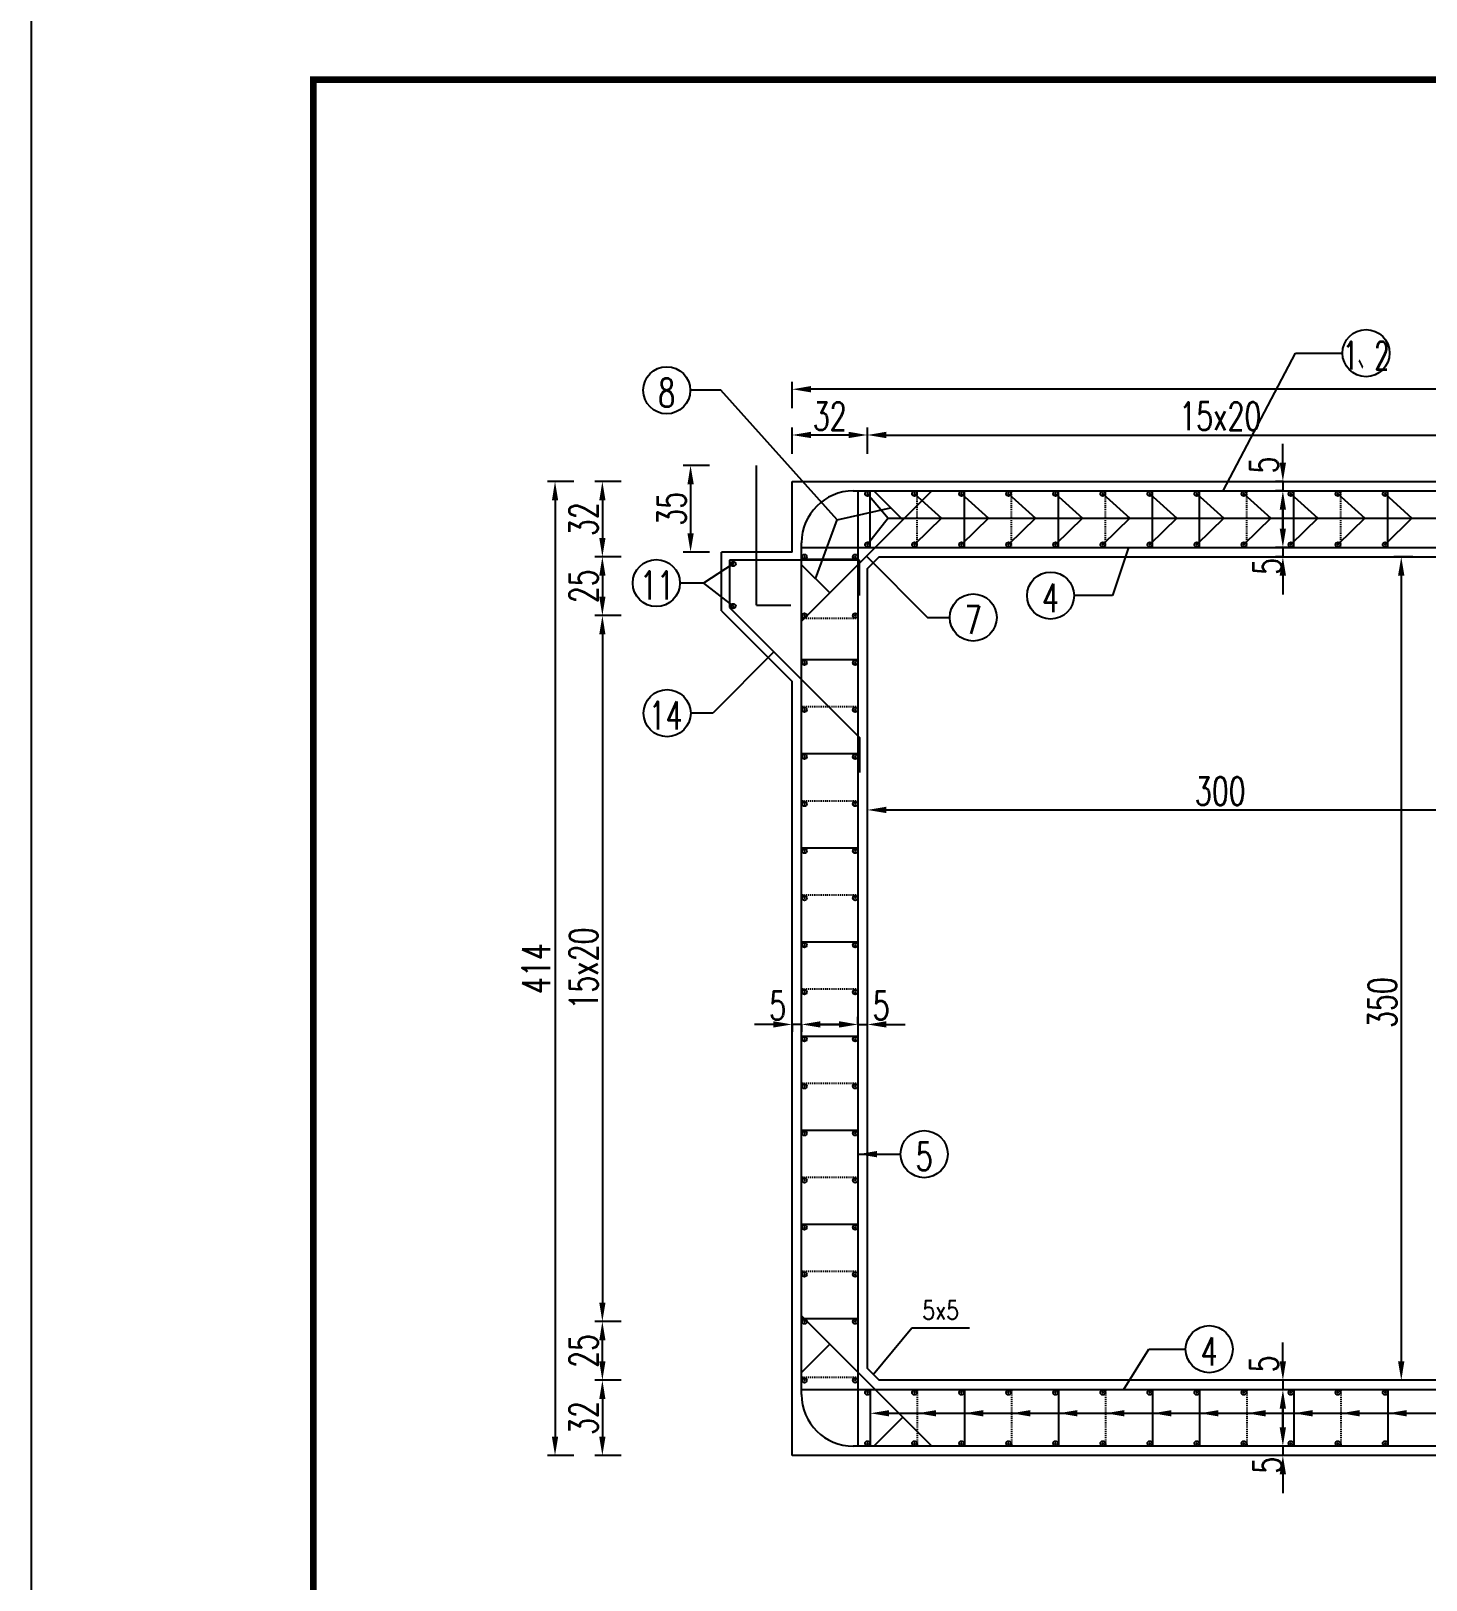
# Model space of a CAD drawing. Header units: millimetres. Extents: x -475 to 1205, y -1212 to 867.
# Drawn here: x -475.2 to -326.9, y 400.5 to 565.1 of the extents above; entities that cross this region are included whole.
import ezdxf
from ezdxf.enums import TextEntityAlignment as Align

# ---------------------------------------------------------------- set-up
doc = ezdxf.new("R2010")
doc.units = ezdxf.units.MM
doc.header["$LTSCALE"] = 0.25
doc.header["$PDMODE"] = 32
doc.header["$PDSIZE"] = 0.5
doc.linetypes.add('HIDDEN', pattern=[0.375, 0.25, -0.125])
for name, color, linetype in [('0_RED', 6, 'Continuous'), ('DIMENSION', 4, 'Continuous'), ('GANG_JIN', 6, 'Continuous'), ('图框', 7, 'Continuous'), ('文字', 7, 'Continuous'), ('标注', 4, 'Continuous'), ('结构', 7, 'Continuous'), ('钢筋', 6, 'Continuous')]:
    doc.layers.add(name, color=color, linetype=linetype)
doc.styles.get("Standard").update_dxf_attribs({"font": 'simplex1.shx', "width": 0.7, "bigfont": 'hztxt.shx'})
doc.styles.add('text', font='romans__.shx', dxfattribs={"width": 0.8, "bigfont": 'hztxt.shx'})
doc.dimstyles.new('STANDARD-40', dxfattribs={"dimscale": 0, "dimtxt": 3, "dimasz": 2, "dimexe": 0.8, "dimexo": 1, "dimgap": 0.5, "dimtad": 1, "dimdec": 0, "dimlfac": 4, "dimzin": 9, "dimdsep": 46, "dimtxsty": 'Standard', "dimcen": 0.5, "dimclrd": 256, "dimclre": 256, "dimclrt": 7, "dimadec": 0, "dimazin": 2, "dimtfac": 1, "dimtdec": 0, "dimtix": 1, "dimtmove": 2, "dimatfit": 3, "dimfxl": 0, "dimtolj": 1, "dimtzin": 0, "dimlwd": -1, "dimlwe": -1, "dimarcsym": 0})

# ---------------------------------------------------------------- blocks, each defined once
blk = doc.blocks.new('*D590')
at = {"layer": 'Defpoints', "color": 0}
for p in [(-311.29, 482.32), (-311.29, 482.32), (-386.29, 480.53)]:
    blk.add_point(p, dxfattribs=at)
at = {"layer": '标注'}
for p, q in [((-386.29, 481.53), (-386.29, 483.12)), ((-384.29, 482.32), (-313.29, 482.32)), ((-311.29, 482.32), (-311.29, 483.12))]:
    blk.add_line(p, q, dxfattribs=at)
for points in [[(-384.29, 482.66), (-384.29, 481.99), (-386.29, 482.32)], [(-313.29, 482.66), (-313.29, 481.99), (-311.29, 482.32)]]:
    blk.add_solid(points, dxfattribs=at)
at = {"layer": '标注', "color": 7, "insert": (-348.79, 484.32), "char_height": 3, "attachment_point": 5}
blk.add_mtext('\\A1;300', dxfattribs=at)
blk = doc.blocks.new('*D591')
at = {"layer": 'Defpoints', "color": 0}
for p in [(-327.32, 509.22), (-329.56, 421.72), (-327.32, 421.72)]:
    blk.add_point(p, dxfattribs=at)
at = {"layer": '标注'}
for p, q in [((-328.32, 509.22), (-330.36, 509.22)), ((-329.56, 507.22), (-329.56, 423.72)), ((-328.32, 421.72), (-330.36, 421.72))]:
    blk.add_line(p, q, dxfattribs=at)
for points in [[(-329.9, 507.22), (-329.23, 507.22), (-329.56, 509.22)], [(-329.9, 423.72), (-329.23, 423.72), (-329.56, 421.72)]]:
    blk.add_solid(points, dxfattribs=at)
at = {"layer": '标注', "color": 7, "insert": (-331.56, 461.85), "char_height": 3, "attachment_point": 5, "rotation": 90}
blk.add_mtext('\\A1;350', dxfattribs=at)
blk = doc.blocks.new('*D592')
at = {"layer": 'Defpoints', "color": 0}
for p in [(-394.29, 522.16), (-394.29, 500.95), (-386.29, 500.95)]:
    blk.add_point(p, dxfattribs=at)
at = {"layer": '标注'}
for p, q in [((-394.29, 520.16), (-394.29, 522.96)), ((-388.29, 522.16), (-392.29, 522.16)), ((-386.29, 520.16), (-386.29, 522.96))]:
    blk.add_line(p, q, dxfattribs=at)
for points in [[(-392.29, 522.5), (-392.29, 521.83), (-394.29, 522.16)], [(-388.29, 522.5), (-388.29, 521.83), (-386.29, 522.16)]]:
    blk.add_solid(points, dxfattribs=at)
at = {"layer": '标注', "color": 7, "insert": (-390.29, 524.16), "char_height": 3, "attachment_point": 5}
blk.add_mtext('\\A1;32', dxfattribs=at)
blk = doc.blocks.new('*D593')
at = {"layer": 'Defpoints', "color": 0}
for p in [(-311.29, 522.16), (-386.29, 500.42), (-311.29, 500.42)]:
    blk.add_point(p, dxfattribs=at)
at = {"layer": '标注'}
for p, q in [((-386.29, 520.16), (-386.29, 522.96)), ((-384.29, 522.16), (-313.29, 522.16)), ((-311.29, 520.16), (-311.29, 522.96))]:
    blk.add_line(p, q, dxfattribs=at)
for points in [[(-384.29, 522.5), (-384.29, 521.83), (-386.29, 522.16)], [(-313.29, 522.5), (-313.29, 521.83), (-311.29, 522.16)]]:
    blk.add_solid(points, dxfattribs=at)
at = {"layer": '标注', "color": 7, "insert": (-348.79, 524.16), "char_height": 3, "attachment_point": 5}
blk.add_mtext('\\A1;15x20', dxfattribs=at)
blk = doc.blocks.new('*D597')
at = {"layer": 'Defpoints', "color": 0}
for p in [(-394.29, 527.02), (-394.29, 518.46), (-220.29, 518.46)]:
    blk.add_point(p, dxfattribs=at)
at = {"layer": '标注'}
for p, q in [((-394.29, 525.02), (-394.29, 527.82)), ((-222.29, 527.02), (-392.29, 527.02)), ((-220.29, 525.02), (-220.29, 527.82))]:
    blk.add_line(p, q, dxfattribs=at)
for points in [[(-392.29, 527.36), (-392.29, 526.69), (-394.29, 527.02)], [(-222.29, 527.36), (-222.29, 526.69), (-220.29, 527.02)]]:
    blk.add_solid(points, dxfattribs=at)
at = {"layer": '标注', "color": 7, "insert": (-307.29, 529.02), "char_height": 3, "attachment_point": 5}
blk.add_mtext('\\A1;696', dxfattribs=at)
blk = doc.blocks.new('*D598')
at = {"layer": 'Defpoints', "color": 0}
for p in [(-388.06, 517.22), (-414.45, 509.22), (-388.06, 509.22)]:
    blk.add_point(p, dxfattribs=at)
at = {"layer": '标注'}
for p, q in [((-412.45, 517.22), (-415.25, 517.22)), ((-414.45, 515.22), (-414.45, 511.22)), ((-412.45, 509.22), (-415.25, 509.22))]:
    blk.add_line(p, q, dxfattribs=at)
for points in [[(-414.78, 515.22), (-414.12, 515.22), (-414.45, 517.22)], [(-414.78, 511.22), (-414.12, 511.22), (-414.45, 509.22)]]:
    blk.add_solid(points, dxfattribs=at)
at = {"layer": '标注', "color": 7, "insert": (-416.45, 513.22), "char_height": 3, "attachment_point": 5, "rotation": 90}
blk.add_mtext('\\A1;32', dxfattribs=at)
blk = doc.blocks.new('*D599')
at = {"layer": 'Defpoints', "color": 0}
for p in [(-405.34, 502.97), (-414.45, 427.97), (-405.34, 427.97)]:
    blk.add_point(p, dxfattribs=at)
at = {"layer": '标注'}
for p, q in [((-412.45, 502.97), (-415.25, 502.97)), ((-414.45, 500.97), (-414.45, 429.97)), ((-412.45, 427.97), (-415.25, 427.97))]:
    blk.add_line(p, q, dxfattribs=at)
for points in [[(-414.78, 500.97), (-414.12, 500.97), (-414.45, 502.97)], [(-414.78, 429.97), (-414.12, 429.97), (-414.45, 427.97)]]:
    blk.add_solid(points, dxfattribs=at)
at = {"layer": '标注', "color": 7, "insert": (-416.45, 465.47), "char_height": 3, "attachment_point": 5, "rotation": 90}
blk.add_mtext('\\A1;15x20', dxfattribs=at)
blk = doc.blocks.new('*D600')
at = {"layer": 'Defpoints', "color": 0}
for p in [(-384.01, 421.72), (-414.45, 413.72), (-384.01, 413.72)]:
    blk.add_point(p, dxfattribs=at)
at = {"layer": '标注'}
for p, q in [((-412.45, 421.72), (-415.25, 421.72)), ((-414.45, 419.72), (-414.45, 415.72)), ((-412.45, 413.72), (-415.25, 413.72))]:
    blk.add_line(p, q, dxfattribs=at)
for points in [[(-414.78, 419.72), (-414.12, 419.72), (-414.45, 421.72)], [(-414.78, 415.72), (-414.12, 415.72), (-414.45, 413.72)]]:
    blk.add_solid(points, dxfattribs=at)
at = {"layer": '标注', "color": 7, "insert": (-416.45, 417.72), "char_height": 3, "attachment_point": 5, "rotation": 90}
blk.add_mtext('\\A1;32', dxfattribs=at)
blk = doc.blocks.new('*D601')
at = {"layer": 'Defpoints', "color": 0}
for p in [(-385.87, 517.22), (-419.48, 413.72), (-385.87, 413.72)]:
    blk.add_point(p, dxfattribs=at)
at = {"layer": '标注'}
for p, q in [((-417.48, 517.22), (-420.28, 517.22)), ((-419.48, 515.22), (-419.48, 415.72)), ((-417.48, 413.72), (-420.28, 413.72))]:
    blk.add_line(p, q, dxfattribs=at)
for points in [[(-419.81, 515.22), (-419.15, 515.22), (-419.48, 517.22)], [(-419.81, 415.72), (-419.15, 415.72), (-419.48, 413.72)]]:
    blk.add_solid(points, dxfattribs=at)
at = {"layer": '标注', "color": 7, "insert": (-421.48, 465.47), "char_height": 3, "attachment_point": 5, "rotation": 90}
blk.add_mtext('\\A1;414', dxfattribs=at)
blk = doc.blocks.new('*D602')
at = {"layer": 'Defpoints', "color": 0}
for p in [(-405.34, 509.22), (-414.45, 502.97), (-405.34, 502.97)]:
    blk.add_point(p, dxfattribs=at)
at = {"layer": '标注'}
for p, q in [((-412.45, 509.22), (-415.25, 509.22)), ((-414.45, 507.22), (-414.45, 504.97)), ((-412.45, 502.97), (-415.25, 502.97))]:
    blk.add_line(p, q, dxfattribs=at)
for points in [[(-414.78, 507.22), (-414.12, 507.22), (-414.45, 509.22)], [(-414.78, 504.97), (-414.12, 504.97), (-414.45, 502.97)]]:
    blk.add_solid(points, dxfattribs=at)
at = {"layer": '标注', "color": 7, "insert": (-416.45, 506.09), "char_height": 3, "attachment_point": 5, "rotation": 90}
blk.add_mtext('\\A1;25', dxfattribs=at)
blk = doc.blocks.new('*D603')
at = {"layer": 'Defpoints', "color": 0}
for p in [(-414.45, 427.97), (-405.34, 427.97), (-405.34, 421.72)]:
    blk.add_point(p, dxfattribs=at)
at = {"layer": '标注'}
for p, q in [((-412.45, 427.97), (-415.25, 427.97)), ((-414.45, 423.72), (-414.45, 425.97)), ((-412.45, 421.72), (-415.25, 421.72))]:
    blk.add_line(p, q, dxfattribs=at)
for points in [[(-414.78, 425.97), (-414.12, 425.97), (-414.45, 427.97)], [(-414.78, 423.72), (-414.12, 423.72), (-414.45, 421.72)]]:
    blk.add_solid(points, dxfattribs=at)
at = {"layer": '标注', "color": 7, "insert": (-416.45, 424.84), "char_height": 3, "attachment_point": 5, "rotation": 90}
blk.add_mtext('\\A1;25', dxfattribs=at)
blk = doc.blocks.new('*D674')
at = {"layer": 'Defpoints', "color": 0}
for p in [(-341.08, 517.22), (-342.14, 516.22), (-341.08, 516.22)]:
    blk.add_point(p, dxfattribs=at)
at = {"layer": '标注'}
for p, q in [((-342.14, 519.22), (-342.14, 521.22)), ((-342.08, 517.22), (-342.94, 517.22)), ((-342.14, 517.22), (-342.14, 516.22)), ((-342.08, 516.22), (-342.94, 516.22)), ((-342.14, 514.22), (-342.14, 512.22))]:
    blk.add_line(p, q, dxfattribs=at)
for points in [[(-342.48, 519.22), (-341.81, 519.22), (-342.14, 517.22)], [(-342.48, 514.22), (-341.81, 514.22), (-342.14, 516.22)]]:
    blk.add_solid(points, dxfattribs=at)
at = {"layer": '标注', "color": 7, "insert": (-344.14, 518.97), "char_height": 3, "attachment_point": 5, "rotation": 90}
blk.add_mtext('\\A1;5', dxfattribs=at)
blk = doc.blocks.new('*D675')
at = {"layer": 'Defpoints', "color": 0}
for p in [(-342.14, 509.22), (-341.08, 509.22), (-340.32, 510.22)]:
    blk.add_point(p, dxfattribs=at)
at = {"layer": '标注'}
for p, q in [((-342.14, 512.22), (-342.14, 514.22)), ((-341.32, 510.22), (-342.94, 510.22)), ((-342.08, 509.22), (-342.94, 509.22)), ((-342.14, 510.22), (-342.14, 509.22)), ((-342.14, 507.22), (-342.14, 505.22))]:
    blk.add_line(p, q, dxfattribs=at)
for points in [[(-342.48, 512.22), (-341.81, 512.22), (-342.14, 510.22)], [(-342.48, 507.22), (-341.81, 507.22), (-342.14, 509.22)]]:
    blk.add_solid(points, dxfattribs=at)
at = {"layer": '标注', "color": 7, "insert": (-343.78, 508.2), "char_height": 3, "attachment_point": 5, "rotation": 90}
blk.add_mtext('\\A1;5', dxfattribs=at)
blk = doc.blocks.new('*D676')
at = {"layer": 'Defpoints', "color": 0}
for p in [(-394.29, 459.77), (-394.29, 459.53), (-393.29, 459.77)]:
    blk.add_point(p, dxfattribs=at)
at = {"layer": '标注'}
for p, q in [((-396.29, 459.53), (-398.29, 459.53)), ((-394.29, 459.53), (-394.29, 458.73)), ((-393.29, 459.53), (-394.29, 459.53)), ((-393.29, 459.53), (-393.29, 458.73)), ((-391.29, 459.53), (-389.29, 459.53))]:
    blk.add_line(p, q, dxfattribs=at)
for points in [[(-396.29, 459.87), (-396.29, 459.2), (-394.29, 459.53)], [(-391.29, 459.87), (-391.29, 459.2), (-393.29, 459.53)]]:
    blk.add_solid(points, dxfattribs=at)
at = {"layer": '标注', "color": 7, "insert": (-395.83, 461.53), "char_height": 3, "attachment_point": 5}
blk.add_mtext('\\A1;5', dxfattribs=at)
blk = doc.blocks.new('*D677')
at = {"layer": 'Defpoints', "color": 0}
for p in [(-387.29, 459.53), (-386.29, 459.53), (-386.29, 459.53)]:
    blk.add_point(p, dxfattribs=at)
at = {"layer": '标注'}
for p, q in [((-389.29, 459.53), (-391.29, 459.53)), ((-387.29, 459.53), (-387.29, 460.33)), ((-387.29, 459.53), (-386.29, 459.53)), ((-386.29, 459.53), (-386.29, 460.33)), ((-384.29, 459.53), (-382.29, 459.53))]:
    blk.add_line(p, q, dxfattribs=at)
for points in [[(-389.29, 459.87), (-389.29, 459.2), (-387.29, 459.53)], [(-384.29, 459.87), (-384.29, 459.2), (-386.29, 459.53)]]:
    blk.add_solid(points, dxfattribs=at)
at = {"layer": '标注', "color": 7, "insert": (-384.83, 461.53), "char_height": 3, "attachment_point": 5}
blk.add_mtext('\\A1;5', dxfattribs=at)
blk = doc.blocks.new('*D680')
at = {"layer": 'Defpoints', "color": 0}
for p in [(-341.08, 421.72), (-342.14, 420.72), (-341.08, 420.72)]:
    blk.add_point(p, dxfattribs=at)
at = {"layer": '标注'}
for p, q in [((-342.14, 423.72), (-342.14, 425.72)), ((-342.08, 421.72), (-342.94, 421.72)), ((-342.14, 421.72), (-342.14, 420.72)), ((-342.08, 420.72), (-342.94, 420.72)), ((-342.14, 418.72), (-342.14, 416.72))]:
    blk.add_line(p, q, dxfattribs=at)
for points in [[(-342.48, 423.72), (-341.81, 423.72), (-342.14, 421.72)], [(-342.48, 418.72), (-341.81, 418.72), (-342.14, 420.72)]]:
    blk.add_solid(points, dxfattribs=at)
at = {"layer": '标注', "color": 7, "insert": (-344.14, 423.47), "char_height": 3, "attachment_point": 5, "rotation": 90}
blk.add_mtext('\\A1;5', dxfattribs=at)
blk = doc.blocks.new('*D681')
at = {"layer": 'Defpoints', "color": 0}
for p in [(-342.14, 413.72), (-341.08, 413.72), (-340.32, 414.72)]:
    blk.add_point(p, dxfattribs=at)
at = {"layer": '标注'}
for p, q in [((-342.14, 416.72), (-342.14, 418.72)), ((-341.32, 414.72), (-342.94, 414.72)), ((-342.08, 413.72), (-342.94, 413.72)), ((-342.14, 414.72), (-342.14, 413.72)), ((-342.14, 411.72), (-342.14, 409.72))]:
    blk.add_line(p, q, dxfattribs=at)
for points in [[(-342.48, 416.72), (-341.81, 416.72), (-342.14, 414.72)], [(-342.48, 411.72), (-341.81, 411.72), (-342.14, 413.72)]]:
    blk.add_solid(points, dxfattribs=at)
at = {"layer": '标注', "color": 7, "insert": (-343.78, 412.7), "char_height": 3, "attachment_point": 5, "rotation": 90}
blk.add_mtext('\\A1;5', dxfattribs=at)
blk = doc.blocks.new('123')
at = {"layer": '图框', "color": 2}
blk.add_lwpolyline([(370.03, 635.68), (370.03, 932.68), (-49.97, 932.68), (-49.97, 635.68)], close=True, dxfattribs=at)
blk = doc.blocks.new('*D724')
at = {"layer": 'Defpoints', "color": 0}
for p in [(-398.08, 518.93), (-405.08, 509.72), (-398.08, 509.72)]:
    blk.add_point(p, dxfattribs=at)
at = {"layer": '标注'}
for p, q in [((-403.08, 518.93), (-405.88, 518.93)), ((-405.08, 516.93), (-405.08, 511.72)), ((-403.08, 509.72), (-405.88, 509.72))]:
    blk.add_line(p, q, dxfattribs=at)
for points in [[(-405.41, 516.93), (-404.74, 516.93), (-405.08, 518.93)], [(-405.41, 511.72), (-404.74, 511.72), (-405.08, 509.72)]]:
    blk.add_solid(points, dxfattribs=at)
at = {"layer": '标注', "color": 7, "insert": (-407.08, 514.32), "char_height": 3, "attachment_point": 5, "rotation": 90}
blk.add_mtext('\\A1;35', dxfattribs=at)

msp = doc.modelspace()

# ---------------------------------------------------------------- linework, layer by layer
for p, q in [((-394.286, 517.217), (-220.286, 517.217)), ((-394.286, 509.717), (-394.286, 517.217)), ((-394.286, 413.717), (-394.286, 495.967)), ((-220.286, 413.717), (-394.286, 413.717))]:
    msp.add_line(p, q)
at = {"const_width": 0.7}
msp.add_lwpolyline([(-65.166, 559.915), (-445.166, 559.915), (-445.166, 282.915), (-65.166, 282.915), (-65.166, 559.915)], dxfattribs=at)
msp.add_lwpolyline([(-386.286, 422.967), (-386.286, 507.967), (-385.036, 509.217), (-312.536, 509.217), (-311.286, 507.967), (-311.286, 422.967), (-312.536, 421.717), (-385.036, 421.717)], close=True)
at = {"layer": '0_RED'}
for p in [(-386.286, 515.917), (-381.286, 515.917), (-376.286, 515.917), (-371.286, 515.917), (-366.286, 515.917), (-361.286, 515.917), (-356.286, 515.917), (-351.286, 515.917), (-351.286, 515.917), (-346.286, 515.917), (-341.286, 515.917), (-336.286, 515.917), (-331.286, 515.917), (-386.286, 510.517), (-381.286, 510.517), (-376.286, 510.517), (-371.286, 510.517), (-366.286, 510.517), (-361.286, 510.517), (-356.286, 510.517), (-351.286, 510.517), (-351.286, 510.517), (-346.286, 510.517), (-341.286, 510.517), (-336.286, 510.517), (-331.286, 510.517), (-392.986, 509.217), (-387.586, 509.217), (-392.986, 502.967), (-387.586, 502.967), (-392.986, 497.967), (-387.586, 497.967), (-392.986, 492.967), (-387.586, 492.967), (-392.986, 487.967), (-387.586, 487.967), (-392.986, 482.967), (-387.586, 482.967), (-392.986, 477.967), (-387.586, 477.967), (-392.986, 472.967), (-387.586, 472.967), (-392.986, 467.967), (-387.586, 467.967), (-392.986, 462.967), (-387.586, 462.967), (-392.986, 457.967), (-387.586, 457.967), (-392.986, 452.967), (-387.586, 452.967), (-392.986, 447.967), (-387.586, 447.967), (-392.986, 442.967), (-387.586, 442.967), (-392.986, 437.967), (-387.586, 437.967), (-392.986, 432.967), (-387.586, 432.967), (-392.986, 427.967), (-392.986, 427.967), (-387.586, 427.967), (-387.586, 427.967), (-392.986, 421.717), (-387.586, 421.717), (-386.286, 420.417), (-381.286, 420.417), (-376.286, 420.417), (-371.286, 420.417), (-366.286, 420.417), (-361.286, 420.417), (-356.286, 420.417), (-351.286, 420.417), (-351.286, 420.417), (-346.286, 420.417), (-341.286, 420.417), (-336.286, 420.417), (-331.286, 420.417), (-386.286, 415.017), (-381.286, 415.017), (-376.286, 415.017), (-371.286, 415.017), (-366.286, 415.017), (-361.286, 415.017), (-356.286, 415.017), (-351.286, 415.017), (-351.286, 415.017), (-346.286, 415.017), (-341.286, 415.017), (-336.286, 415.017), (-331.286, 415.017)]:
    msp.add_point(p, dxfattribs=at)
at = {"layer": 'DIMENSION'}
for p, q in [((-348.486, 516.217), (-340.8, 530.859)), ((-340.8, 530.859), (-335.803, 530.859)), ((-401.856, 526.912), (-405.113, 526.912)), ((-389.504, 513.14), (-401.856, 526.912)), ((-386.286, 515.917), (-384.073, 513.342)), ((-381.286, 515.917), (-378.42, 513.342)), ((-376.286, 515.917), (-373.42, 513.342)), ((-371.286, 515.917), (-368.42, 513.342)), ((-366.286, 515.917), (-363.42, 513.342)), ((-361.286, 515.917), (-358.42, 513.342)), ((-356.286, 515.917), (-353.42, 513.342)), ((-351.286, 515.917), (-348.42, 513.342)), ((-346.286, 515.917), (-343.42, 513.342)), ((-341.286, 515.917), (-338.42, 513.342)), ((-336.286, 515.917), (-333.42, 513.342)), ((-331.286, 515.917), (-328.42, 513.342)), ((-389.504, 513.14), (-383.83, 514.437)), ((-391.786, 506.881), (-389.504, 513.14)), ((-384.073, 513.342), (-386.286, 510.517)), ((-384.073, 513.342), (-209.697, 513.342)), ((-378.42, 513.342), (-381.286, 510.517)), ((-373.42, 513.342), (-376.286, 510.517)), ((-368.42, 513.342), (-371.286, 510.517)), ((-363.42, 513.342), (-366.286, 510.517)), ((-358.42, 513.342), (-361.286, 510.517)), ((-353.42, 513.342), (-356.286, 510.517)), ((-348.42, 513.342), (-351.286, 510.517)), ((-343.42, 513.342), (-346.286, 510.517)), ((-338.42, 513.342), (-341.286, 510.517)), ((-333.42, 513.342), (-336.286, 510.517)), ((-328.42, 513.342), (-331.286, 510.517)), ((-386.368, 509.299), (-379.887, 502.77)), ((-358.535, 510.217), (-360.245, 505.103)), ((-400.536, 508.467), (-403.713, 506.429)), ((-403.713, 506.429), (-400.536, 503.985)), ((-360.245, 505.103), (-364.326, 505.103)), ((-379.887, 502.77), (-377.541, 502.77)), ((-396.241, 499.133), (-402.722, 492.604)), ((-402.722, 492.604), (-405.067, 492.604)), ((-387.286, 445.749), (-382.756, 445.749)), ((-385.661, 422.342), (-381.568, 427.305)), ((-381.568, 427.305), (-375.433, 427.305)), ((-359.092, 420.717), (-356.386, 425.025)), ((-356.386, 425.025), (-352.471, 425.025)), ((-383.986, 418.217), (-216.212, 418.217))]:
    msp.add_line(p, q, dxfattribs=at)
at = {"layer": 'GANG_JIN'}
for p, q in [((-387.786, 516.217), (-226.786, 516.217)), ((-387.286, 414.717), (-387.286, 516.217)), ((-385.986, 510.217), (-385.986, 516.217)), ((-385.609, 516.217), (-382.53, 513.137)), ((-375.986, 510.217), (-375.986, 516.217)), ((-365.986, 510.217), (-365.986, 516.217)), ((-355.986, 510.217), (-355.986, 516.217)), ((-350.986, 510.217), (-350.986, 516.217)), ((-340.986, 510.217), (-340.986, 516.217)), ((-330.986, 510.217), (-330.986, 516.217)), ((-393.286, 420.217), (-393.286, 510.717)), ((-387.142, 508.861), (-400.929, 508.861)), ((-400.929, 508.861), (-400.929, 503.822)), ((-393.286, 510.217), (-221.286, 510.217)), ((-387.286, 508.917), (-393.286, 508.917)), ((-387.142, 505.111), (-387.142, 508.861)), ((-400.929, 503.822), (-387.142, 490.034)), ((-387.142, 490.034), (-387.142, 486.284)), ((-387.286, 488.267), (-393.286, 488.267)), ((-387.286, 478.267), (-393.286, 478.267)), ((-387.286, 468.267), (-393.286, 468.267)), ((-387.286, 458.267), (-393.286, 458.267)), ((-387.286, 448.267), (-393.286, 448.267)), ((-387.286, 438.267), (-393.286, 438.267)), ((-379.45, 414.717), (-393.286, 428.553)), ((-387.286, 428.267), (-393.286, 428.267)), ((-393.286, 422.553), (-390.286, 425.553)), ((-221.286, 420.717), (-393.286, 420.717)), ((-385.986, 420.717), (-385.986, 414.717)), ((-375.986, 420.717), (-375.986, 414.717)), ((-365.986, 420.717), (-365.986, 414.717)), ((-355.986, 420.717), (-355.986, 414.717)), ((-350.986, 420.717), (-350.986, 414.717)), ((-340.986, 420.717), (-340.986, 414.717)), ((-330.986, 420.717), (-330.986, 414.717)), ((-385.609, 414.717), (-382.53, 417.796)), ((-226.786, 414.717), (-387.786, 414.717))]:
    msp.add_line(p, q, dxfattribs=at)
at = {"layer": 'GANG_JIN', "color": 7, "linetype": 'HIDDEN'}
for p, q in [((-380.986, 510.217), (-380.986, 516.217)), ((-370.986, 510.217), (-370.986, 516.217)), ((-360.986, 510.217), (-360.986, 516.217)), ((-350.986, 510.217), (-350.986, 516.217)), ((-345.986, 510.217), (-345.986, 516.217)), ((-335.986, 510.217), (-335.986, 516.217)), ((-387.286, 502.667), (-393.286, 502.667)), ((-387.286, 493.267), (-393.286, 493.267)), ((-387.286, 483.267), (-393.286, 483.267)), ((-387.286, 473.267), (-393.286, 473.267)), ((-387.286, 463.267), (-393.286, 463.267)), ((-387.286, 453.267), (-393.286, 453.267)), ((-387.286, 443.267), (-393.286, 443.267)), ((-387.286, 433.267), (-393.286, 433.267)), ((-387.286, 422.017), (-393.286, 422.017)), ((-380.986, 420.717), (-380.986, 414.717)), ((-370.986, 420.717), (-370.986, 414.717)), ((-360.986, 420.717), (-360.986, 414.717)), ((-350.986, 420.717), (-350.986, 414.717)), ((-345.986, 420.717), (-345.986, 414.717)), ((-335.986, 420.717), (-335.986, 414.717))]:
    msp.add_line(p, q, dxfattribs=at)
at = {"layer": 'GANG_JIN'}
msp.add_arc((-387.786, 420.217), 5.5, 180, 270, dxfattribs=at)
for p in [(-400.536, 508.467), (-400.536, 503.985)]:
    msp.add_point(p, dxfattribs=at)
at = {"layer": '文字'}
for centre in [(-333.303, 530.859), (-407.613, 526.912), (-408.717, 506.429), (-366.826, 505.103), (-375.041, 502.77), (-407.567, 492.604), (-380.256, 445.749), (-349.971, 425.025)]:
    msp.add_circle(centre, 2.5, dxfattribs=at)
at = {"layer": '标注'}
for p, q in [((-350.986, 510.217), (-350.986, 510.217)), ((-403.713, 506.429), (-406.217, 506.429))]:
    msp.add_line(p, q, dxfattribs=at)
for points in [[(-385.286, 445.416), (-387.286, 445.749), (-385.286, 446.082)], [(-383.986, 418.55), (-385.986, 418.217), (-383.986, 417.883)], [(-378.986, 418.55), (-380.986, 418.217), (-378.986, 417.883)], [(-373.986, 418.55), (-375.986, 418.217), (-373.986, 417.883)], [(-368.986, 418.55), (-370.986, 418.217), (-368.986, 417.883)], [(-363.986, 418.55), (-365.986, 418.217), (-363.986, 417.883)], [(-358.986, 418.55), (-360.986, 418.217), (-358.986, 417.883)], [(-353.986, 418.55), (-355.986, 418.217), (-353.986, 417.883)], [(-348.986, 418.55), (-350.986, 418.217), (-348.986, 417.883)], [(-343.986, 418.55), (-345.986, 418.217), (-343.986, 417.883)], [(-338.986, 418.55), (-340.986, 418.217), (-338.986, 417.883)], [(-333.986, 418.55), (-335.986, 418.217), (-333.986, 417.883)], [(-328.986, 418.55), (-330.986, 418.217), (-328.986, 417.883)]]:
    msp.add_solid(points, dxfattribs=at)
at = {"layer": '结构'}
for p, q in [((-401.786, 503.467), (-401.786, 509.717)), ((-394.286, 509.717), (-401.786, 509.717)), ((-401.786, 503.467), (-394.286, 495.967))]:
    msp.add_line(p, q, dxfattribs=at)
at = {"layer": '钢筋'}
for p, q in [((-398.085, 504.081), (-398.085, 518.927)), ((-393.286, 502.381), (-379.45, 516.217)), ((-393.286, 508.381), (-390.286, 505.381)), ((-398.085, 504.081), (-394.415, 504.081)), ((-387.286, 498.267), (-393.286, 498.267))]:
    msp.add_line(p, q, dxfattribs=at)
msp.add_arc((-387.786, 510.717), 5.5, 90, 180, dxfattribs=at)

# ---------------------------------------------------------------- block references
at = {"layer": '标注'}
msp.add_blockref('123', (-425.191, -362.766), dxfattribs=at)

# ---------------------------------------------------------------- texts
at = {"layer": 'DIMENSION', "color": 7, "insert": (-378.5, 429.174), "char_height": 2, "attachment_point": 5, "style": 'text'}
msp.add_mtext('5x5', dxfattribs=at)
at = {"layer": '文字'}
for s, width, p in [('1、2', 0.6, (-333.303, 530.61)), ('8', 0.7, (-407.613, 526.663)), ('11', 0.7, (-408.639, 506.18)), ('4', 0.7, (-366.827, 504.854)), ('7', 0.7, (-375.042, 502.521)), ('14', 0.7, (-407.73, 492.355)), ('5', 0.7, (-380.257, 445.501)), ('4', 0.7, (-349.971, 424.777))]:
    msp.add_text(s, height=3, dxfattribs=dict(at, width=width)).set_placement(p, align=Align.MIDDLE_CENTER)

# ---------------------------------------------------------------- dimensions: what is measured, and where the dimension line sits
at = {"layer": '标注'}
for base, p1, p2, picture, middle in [((-394.286, 527.024), (-220.286, 518.465), (-394.286, 518.465), '*D597', (-307.286, 529.024)), ((-394.286, 522.163), (-386.286, 500.955), (-394.286, 500.955), '*D592', (-390.286, 524.163)), ((-311.286, 482.323), (-386.286, 480.533), (-311.286, 482.323), '*D590', (-348.786, 484.323))]:
    dim = msp.add_linear_dim(base=base, p1=p1, p2=p2, dimstyle='STANDARD-40', override={"dimscale": 1}, dxfattribs=at)
    dim.commit()
    dim.dimension.update_dxf_attribs({"geometry": picture, "text_midpoint": middle})
dim = msp.add_linear_dim(base=(-311.286, 522.163), p1=(-386.286, 500.415), p2=(-311.286, 500.415), text='15x20', dimstyle='STANDARD-40', override={"dimscale": 1}, dxfattribs=at)
dim.commit()
dim.dimension.update_dxf_attribs({"geometry": '*D593', "text_midpoint": (-348.786, 524.163)})
for base, p1, p2, picture, middle in [((-342.143, 516.217), (-341.083, 517.217), (-341.083, 516.217), '*D674', (-344.143, 518.974)), ((-342.143, 509.217), (-340.318, 510.217), (-341.083, 509.217), '*D675', (-343.775, 508.202)), ((-342.143, 420.717), (-341.083, 421.717), (-341.083, 420.717), '*D680', (-344.143, 423.474)), ((-342.143, 413.717), (-340.318, 414.717), (-341.083, 413.717), '*D681', (-343.775, 412.702))]:
    dim = msp.add_linear_dim(base=base, p1=p1, p2=p2, angle=90, text='5', dimstyle='STANDARD-40', override={"dimscale": 1}, dxfattribs=at)
    dim.commit()
    dim.dimension.update_dxf_attribs({"geometry": picture, "text_midpoint": middle, "dimtype": 160})
for base, p1, p2, text, picture, middle in [((-405.076, 509.717), (-398.085, 518.927), (-398.085, 509.717), '35', '*D724', (-407.076, 514.322)), ((-414.449, 427.967), (-405.341, 502.967), (-405.341, 427.967), '15x20', '*D599', (-416.449, 465.467))]:
    dim = msp.add_linear_dim(base=base, p1=p1, p2=p2, angle=90, text=text, dimstyle='STANDARD-40', override={"dimscale": 1}, dxfattribs=at)
    dim.commit()
    dim.dimension.update_dxf_attribs({"geometry": picture, "text_midpoint": middle})
for base, p1, p2, angle, override, picture, middle in [((-419.479, 413.717), (-385.873, 517.217), (-385.873, 413.717), 90, {"dimscale": 1}, '*D601', (-421.479, 465.467)), ((-414.449, 509.217), (-388.059, 517.217), (-388.059, 509.217), 90, {"dimscale": 1}, '*D598', (-416.449, 513.217)), ((-414.449, 502.967), (-405.341, 509.217), (-405.341, 502.967), 90, {"dimscale": 1, "dimzin": 8}, '*D602', (-416.449, 506.092)), ((-414.449, 427.967), (-405.341, 421.717), (-405.341, 427.967), 270, {"dimscale": 1, "dimzin": 8}, '*D603', (-416.449, 424.842)), ((-414.449, 413.717), (-384.011, 421.717), (-384.011, 413.717), 90, {"dimscale": 1}, '*D600', (-416.449, 417.717))]:
    dim = msp.add_linear_dim(base=base, p1=p1, p2=p2, angle=angle, dimstyle='STANDARD-40', override=override, dxfattribs=at)
    dim.commit()
    dim.dimension.update_dxf_attribs({"geometry": picture, "text_midpoint": middle})
dim = msp.add_linear_dim(base=(-329.564, 421.717), p1=(-327.324, 509.217), p2=(-327.324, 421.717), angle=90, dimstyle='STANDARD-40', override={"dimscale": 1}, dxfattribs=at)
dim.commit()
dim.dimension.update_dxf_attribs({"geometry": '*D591', "text_midpoint": (-331.564, 461.852), "dimtype": 160})
for base, p1, p2, picture, middle in [((-394.286, 459.532), (-393.286, 459.771), (-394.286, 459.771), '*D676', (-395.832, 461.532)), ((-386.286, 459.532), (-387.286, 459.532), (-386.286, 459.532), '*D677', (-384.834, 461.532))]:
    dim = msp.add_linear_dim(base=base, p1=p1, p2=p2, text='5', dimstyle='STANDARD-40', override={"dimscale": 1}, dxfattribs=at)
    dim.commit()
    dim.dimension.update_dxf_attribs({"geometry": picture, "text_midpoint": middle, "dimtype": 160})

doc.saveas('drawing.dxf')
